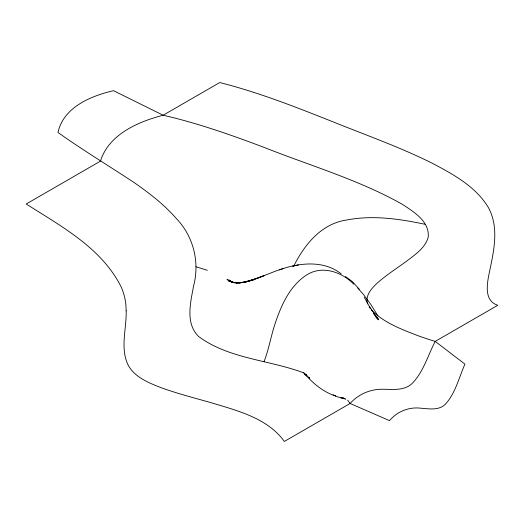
<?xml version="1.0" encoding="UTF-8"?>
<svg xmlns="http://www.w3.org/2000/svg" width="524" height="524" viewBox="0 0 524 524"><rect width="100%" height="100%" fill="white"/><g stroke="black" fill="none" stroke-linecap="round" stroke-linejoin="round"><path stroke-width="0.79" d="M264.024 361.711C268.897 349.246 270.954 335.877 275.257 323.21C281.454 304.693 290.204 285.102 307.47 274.452C322.83 265.216 342.12 272.211 353.766 284.191M293.46 266.67C304.215 244.911 321.16 223.643 346.75 220.001C372.905 214.899 399.753 218.94 425.508 224.39M279.351 269.821C299.217 262.766 323.642 259.937 341.262 273.888M283.641 268.471L277.006 270.561L256.799 278.48L247.197 281.755L264.712 275.414L256.799 278.48L242.625 282.58L254.382 279.593L244.918 282.069L236.468 283.124L246.437 281.86M298.536 264.889L292.726 266.12L296.335 265.36M246.424 281.853L238.702 282.875L240.909 282.816L232.532 282.508L236.809 283.012L228.7 281.113L232.826 282.298M195.963 266.762L207.347 270.299M303.671 372.839C269.271 359.896 228.85 358.907 198.662 336.539C185.11 323.216 190.572 302.734 193.5 286.3C199.958 262.459 193.572 236.455 176.378 218.573C164.13 204.563 149.327 193.101 134.085 182.535C108.756 165.78 82.74 150.1 57.981 132.467C63.574 107.158 90.822 95.971 113.518 90.685L163.134 115.228C197.679 123.153 231.163 134.937 264.266 147.467C310.549 165.826 358.92 179.817 402.471 204.386C413.888 211.919 429.935 221.587 428.187 237.411C425.056 248.147 415.132 254.559 406.788 261.063C396.976 268.242 386.666 274.786 377.529 282.842C371.837 288.095 364.815 295.503 367.651 303.933M342.984 398.495L340.652 397.572L343.633 398.391L338.104 397.022L333.074 394.991L335.576 395.98C322.83 391.887 312.37 382.867 303.802 372.833L306.743 375.426M234.149 282.829L226.99 279.495L230.953 281.558M304.503 374.031L306.566 375.092M307.123 375.354L304.3 373.881L307.287 376.232M343.685 398.148L345.512 399.177L343.076 397.801M231.195 281.499L232.459 282.397L229.27 280.078L232.414 282.338M345.44 276.528L352.259 281.48L359.268 289.163M308.479 377.175L309.671 378.118M308.512 376.985L309.684 378.02M376.121 317.066L378.466 319.371L375.584 316.3L378.538 319.83L373.442 313.182L377.07 318.029L368.968 305.741L364.213 297.141M371.333 309.894C384.02 322.935 401.685 329.347 418.29 335.812A247.957 143.157 0 0 0 435.202 341.399L464.939 364.128C458.873 377.732 455.546 393.19 445.21 404.41C438.529 410.77 428.763 408.772 420.49 408.17C408.812 406.775 397.035 411.668 389.489 420.641L350.124 403.473L347.641 400.139M357.754 288.082L363.479 294.462L370.723 304.3L377.889 315.893M369.132 306.926L370.455 308.708M126.173 310.843C126.677 329.21 119.557 349.03 128.766 366.25C136.076 378.145 149.975 383.352 162.388 388.179C178.501 393.884 195.072 398.129 211.493 402.825C237.529 410.711 267.613 418.152 284.342 441.457L350.124 403.473C358.626 393.871 371.333 388.651 384.112 389.286C393.504 389.398 404.279 390.649 411.831 383.791C423.431 372.119 427.767 355.665 435.202 341.399L497.8 305.263C483.488 300.861 487.137 282.993 489.468 271.923C493.85 250.891 499.333 227.409 488.322 207.419C475.569 186.347 452.985 174.145 431.828 163.023C402.268 148.318 371.189 137.013 340.534 124.85C300.9 109.064 261.188 93.023 219.746 82.543L163.134 115.228A125.767 72.613 0 0 0 153.486 118.024C131.563 124.948 107.695 137.596 100.49 161.11L26.2 204.006C61.485 226.447 101.833 248.147 121.234 287.08A161.7 93.357 0 0 1 125.963 305.951L126.173 310.843"/></g></svg>
